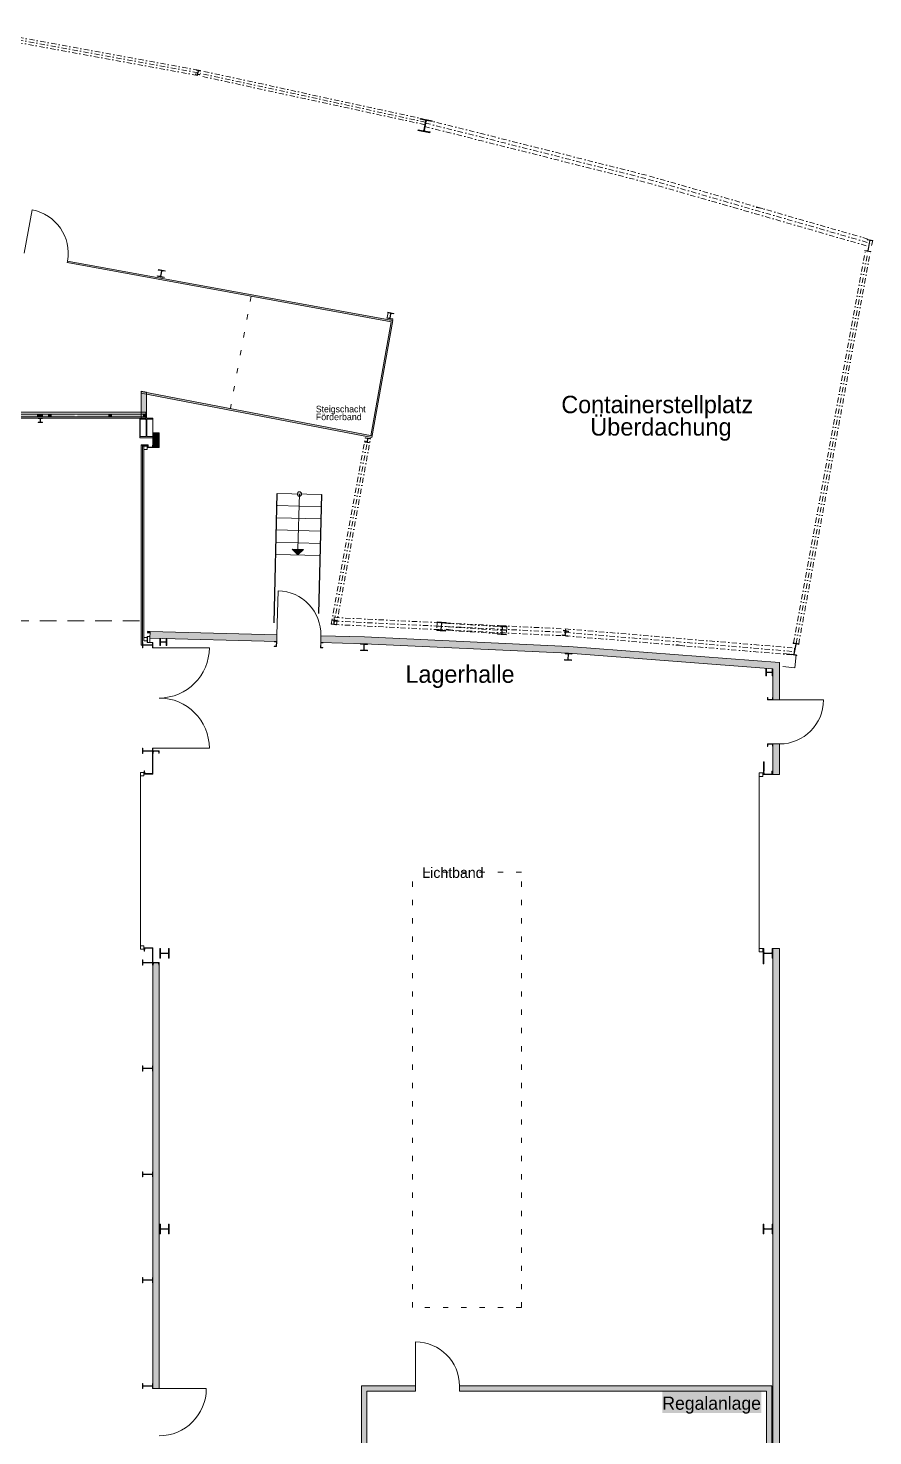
# Model space of a CAD drawing. Header units: inches. Extents: x 57357 to 155319, y 32663 to 109116.
# Drawn here: x 135232 to 154626, y 74693 to 107012 of the extents above; entities that cross this region are included whole.
import ezdxf

# ---------------------------------------------------------------- set-up
doc = ezdxf.new("R2010")
doc.units = ezdxf.units.IN
doc.header["$LTSCALE"] = 300
doc.header["$MEASUREMENT"] = 0
for name, pattern in [('Doppelstrichlinie', [2.18, 1.06, -0.42, 0.28, -0.42]), ('Punktlinie', [1.4, 0.4, -1]), ('Standardmuster', [0]), ('Strichlinie__lang', [2.12, 1.27, -0.85]), ('Strichpunktlinie', [0.85, 0.4, -0.24, 0.01, -0.2]), ('Wipeout_Contour', [1.01, 0.01, -1])]:
    doc.linetypes.add(name, pattern=pattern)
doc.layers.add('Grundebene', color=7, linetype='Continuous')
doc.styles.add('ARIAL', font='arial.ttf', dxfattribs={"height": 0.2})

# ---------------------------------------------------------------- blocks, each defined once
blk = doc.blocks.new('Color_Area-AC1')
at = {"layer": 'Grundebene', "true_color": 0xffffff, "transparency": 33554687}
blk.add_hatch(color=7, dxfattribs=at).paths.add_polyline_path([(135504, 98148), (135504, 98088), (135444, 98088), (135444, 98148)], flags=0)
at = {"layer": 'Grundebene', "color": 18, "linetype": 'Wipeout_Contour', "lineweight": 13, "true_color": 0x000000}
for p, q in [((135444, 98088), (135444, 98148)), ((135444, 98148), (135504, 98148)), ((135504, 98088), (135444, 98088)), ((135504, 98148), (135504, 98088))]:
    blk.add_line(p, q, dxfattribs=at)
blk = doc.blocks.new('Color_Area-AE5')
at = {"layer": 'Grundebene', "true_color": 0xffffff, "transparency": 33554687}
blk.add_hatch(color=7, dxfattribs=at).paths.add_polyline_path([(135444, 98088), (134710, 98088), (134710, 98148), (135444, 98148)], flags=0)
at = {"layer": 'Grundebene', "color": 18, "linetype": 'Wipeout_Contour', "lineweight": 13, "true_color": 0x000000}
for p, q in [((134710, 98088), (134710, 98148)), ((134710, 98148), (135444, 98148)), ((135444, 98088), (134710, 98088)), ((135444, 98148), (135444, 98088))]:
    blk.add_line(p, q, dxfattribs=at)
blk = doc.blocks.new('Color_Area-B11')
at = {"layer": 'Grundebene', "true_color": 0xffffff, "transparency": 33554687}
blk.add_hatch(color=7, dxfattribs=at).paths.add_polyline_path([(135504, 98088), (135504, 98148), (135564, 98148), (135564, 98088)], flags=0)
at = {"layer": 'Grundebene', "color": 18, "linetype": 'Wipeout_Contour', "lineweight": 13, "true_color": 0x000000}
for p, q in [((135504, 98088), (135504, 98148)), ((135504, 98148), (135564, 98148)), ((135564, 98088), (135504, 98088)), ((135564, 98148), (135564, 98088))]:
    blk.add_line(p, q, dxfattribs=at)
blk = doc.blocks.new('Color_Area-B17')
at = {"layer": 'Grundebene', "true_color": 0xffffff, "transparency": 33554687}
blk.add_hatch(color=7, dxfattribs=at).paths.add_polyline_path([(137937, 98148), (137937, 98088), (137877, 98088), (137877, 98148)], flags=0)
at = {"layer": 'Grundebene', "color": 18, "linetype": 'Wipeout_Contour', "lineweight": 13, "true_color": 0x000000}
for p, q in [((137877, 98088), (137877, 98148)), ((137877, 98148), (137937, 98148)), ((137937, 98088), (137877, 98088)), ((137937, 98148), (137937, 98088))]:
    blk.add_line(p, q, dxfattribs=at)
blk = doc.blocks.new('Color_Area-B1D')
at = {"layer": 'Grundebene', "true_color": 0xffffff, "transparency": 33554687}
blk.add_hatch(color=7, dxfattribs=at).paths.add_polyline_path([(136299, 98088), (135564, 98088), (135564, 98148), (136299, 98148)], flags=0)
at = {"layer": 'Grundebene', "color": 18, "linetype": 'Wipeout_Contour', "lineweight": 13, "true_color": 0x000000}
for p, q in [((135564, 98088), (135564, 98148)), ((135564, 98148), (136299, 98148)), ((136299, 98088), (135564, 98088)), ((136299, 98148), (136299, 98088))]:
    blk.add_line(p, q, dxfattribs=at)
blk = doc.blocks.new('Color_Area-B23')
at = {"layer": 'Grundebene', "true_color": 0xffffff, "transparency": 33554687}
blk.add_hatch(color=7, dxfattribs=at).paths.add_polyline_path([(135729, 98088), (135699, 98088), (135699, 98148), (135729, 98148)], flags=0)
at = {"layer": 'Grundebene', "color": 18, "linetype": 'Wipeout_Contour', "lineweight": 13, "true_color": 0x000000}
for p, q in [((135699, 98088), (135699, 98148)), ((135699, 98148), (135729, 98148)), ((135729, 98088), (135699, 98088)), ((135729, 98148), (135729, 98088))]:
    blk.add_line(p, q, dxfattribs=at)
blk = doc.blocks.new('Color_Area-B29')
at = {"layer": 'Grundebene', "true_color": 0xffffff, "transparency": 33554687}
blk.add_hatch(color=7, dxfattribs=at).paths.add_polyline_path([(137083, 98088), (136359, 98088), (136359, 98148), (137083, 98148)], flags=0)
at = {"layer": 'Grundebene', "color": 18, "linetype": 'Wipeout_Contour', "lineweight": 13, "true_color": 0x000000}
for p, q in [((136359, 98088), (136359, 98148)), ((136359, 98148), (137083, 98148)), ((137083, 98088), (136359, 98088)), ((137083, 98148), (137083, 98088))]:
    blk.add_line(p, q, dxfattribs=at)
blk = doc.blocks.new('Color_Area-B2F')
at = {"layer": 'Grundebene', "true_color": 0xffffff, "transparency": 33554687}
blk.add_hatch(color=7, dxfattribs=at).paths.add_polyline_path([(135759, 98088), (135729, 98088), (135729, 98148), (135759, 98148)], flags=0)
at = {"layer": 'Grundebene', "color": 18, "linetype": 'Wipeout_Contour', "lineweight": 13, "true_color": 0x000000}
for p, q in [((135729, 98088), (135729, 98148)), ((135729, 98148), (135759, 98148)), ((135759, 98088), (135729, 98088)), ((135759, 98148), (135759, 98088))]:
    blk.add_line(p, q, dxfattribs=at)
blk = doc.blocks.new('Color_Area-B35')
at = {"layer": 'Grundebene', "true_color": 0xffffff, "transparency": 33554687}
blk.add_hatch(color=7, dxfattribs=at).paths.add_polyline_path([(137113, 98088), (137083, 98088), (137083, 98148), (137113, 98148)], flags=0)
at = {"layer": 'Grundebene', "color": 18, "linetype": 'Wipeout_Contour', "lineweight": 13, "true_color": 0x000000}
for p, q in [((137083, 98088), (137083, 98148)), ((137083, 98148), (137113, 98148)), ((137113, 98088), (137083, 98088)), ((137113, 98148), (137113, 98088))]:
    blk.add_line(p, q, dxfattribs=at)
blk = doc.blocks.new('Color_Area-B3B')
at = {"layer": 'Grundebene', "true_color": 0xffffff, "transparency": 33554687}
blk.add_hatch(color=7, dxfattribs=at).paths.add_polyline_path([(137877, 98088), (137143, 98088), (137143, 98148), (137877, 98148)], flags=0)
at = {"layer": 'Grundebene', "color": 18, "linetype": 'Wipeout_Contour', "lineweight": 13, "true_color": 0x000000}
for p, q in [((137143, 98088), (137143, 98148)), ((137143, 98148), (137877, 98148)), ((137877, 98088), (137143, 98088)), ((137877, 98148), (137877, 98088))]:
    blk.add_line(p, q, dxfattribs=at)
blk = doc.blocks.new('Color_Area-B41')
at = {"layer": 'Grundebene', "true_color": 0xffffff, "transparency": 33554687}
blk.add_hatch(color=7, dxfattribs=at).paths.add_polyline_path([(137143, 98088), (137113, 98088), (137113, 98148), (137143, 98148)], flags=0)
at = {"layer": 'Grundebene', "color": 18, "linetype": 'Wipeout_Contour', "lineweight": 13, "true_color": 0x000000}
for p, q in [((137113, 98088), (137113, 98148)), ((137113, 98148), (137143, 98148)), ((137143, 98088), (137113, 98088)), ((137143, 98148), (137143, 98088))]:
    blk.add_line(p, q, dxfattribs=at)
blk = doc.blocks.new('Color_Area-242A')
at = {"layer": 'Grundebene', "true_color": 0x000000, "transparency": 33554687}
h = blk.add_hatch(color=18, dxfattribs=at)
h.paths.add_polyline_path([(142885, 73258), (143005, 73258), (143005, 75718), (144126, 75718), (144126, 75838), (142885, 75838)], flags=0)
h.paths.add_polyline_path([(145136, 75718), (152188, 75718), (152188, 73269), (152308, 73269), (152308, 75838), (145136, 75838)], flags=0)
at = {"layer": 'Grundebene', "color": 18, "linetype": 'Continuous', "lineweight": 13, "true_color": 0x000000}
for points in [[(142885, 73258), (143005, 73258), (143005, 75718), (144126, 75718), (144126, 75838), (142885, 75838), (142885, 73258)], [(145136, 75718), (152188, 75718), (152188, 73269), (152308, 73269), (152308, 75838), (145136, 75838), (145136, 75718)]]:
    blk.add_lwpolyline(points, dxfattribs=at)
blk = doc.blocks.new('door-242D')
at = {"layer": 'Grundebene', "color": 18, "linetype": 'Standardmuster', "lineweight": 13, "true_color": 0x000000}
blk.add_line((144126, 75838), (144126, 76848), dxfattribs=at)
blk.add_arc((144126, 75838), 1010, 0, 90, dxfattribs=at)
blk = doc.blocks.new('Color_Area-2461')
at = {"layer": 'Grundebene', "true_color": 0x000000, "transparency": 33554687}
blk.add_hatch(color=18, dxfattribs=at).paths.add_polyline_path([(137827, 98058), (137827, 98674), (137947, 98652), (137947, 98058)], flags=0)
at = {"layer": 'Grundebene', "color": 18, "linetype": 'Continuous', "lineweight": 13, "true_color": 0x000000}
blk.add_lwpolyline([(137827, 98058), (137827, 98674), (137947, 98652), (137947, 98058), (137827, 98058)], dxfattribs=at)
blk = doc.blocks.new('Color_Area-2463')
at = {"layer": 'Grundebene', "true_color": 0x000000, "transparency": 33554687}
h = blk.add_hatch(color=18, dxfattribs=at)
h.paths.add_polyline_path([(137828, 98633), (143124, 97611), (143131, 97650), (137836, 98672)], flags=0)
h.paths.add_polyline_path([(127519, 100623), (127526, 100662), (127297, 100706), (127297, 100666)], flags=0)
h.paths.add_polyline_path([(131876, 99782), (131883, 99821), (128518, 100471), (128510, 100431)], flags=0)
at = {"layer": 'Grundebene', "color": 18, "linetype": 'Continuous', "lineweight": 13, "true_color": 0x000000}
for points in [[(127519, 100623), (127526, 100662), (127297, 100706), (127297, 100666), (127519, 100623)], [(131876, 99782), (131883, 99821), (128518, 100471), (128510, 100431), (131876, 99782)], [(137828, 98633), (143124, 97611), (143131, 97650), (137836, 98672), (137828, 98633)]]:
    blk.add_lwpolyline(points, dxfattribs=at)

msp = doc.modelspace()

# ---------------------------------------------------------------- hatches: boundary and pattern name
at = {"layer": 'Grundebene', "true_color": 0x000000, "transparency": 33554687}
for points in [[(139173, 105948), (139171, 105939), (139073, 105957), (139075, 105966), (139117, 105959), (139120, 105960), (139122, 105962), (139135, 106032), (139134, 106035), (139131, 106037), (139089, 106045), (139091, 106055), (139190, 106037), (139188, 106027), (139146, 106035), (139143, 106034), (139141, 106031), (139128, 105961), (139129, 105958), (139131, 105956)], [(144461, 104629), (144457, 104611), (144182, 104662), (144185, 104680), (144305, 104658), (144313, 104660), (144318, 104667), (144358, 104885), (144355, 104892), (144349, 104898), (144229, 104920), (144233, 104937), (144508, 104887), (144505, 104869), (144385, 104891), (144378, 104888), (144373, 104882), (144332, 104664), (144335, 104656), (144341, 104651)], [(143607, 100297), (143566, 100269), (136128, 101630), (136134, 101664)], [(138353, 101298), (138351, 101286), (138193, 101315), (138195, 101327), (138264, 101315), (138269, 101316), (138271, 101319), (138293, 101440), (138292, 101444), (138289, 101446), (138220, 101459), (138222, 101472), (138379, 101443), (138377, 101430), (138308, 101443), (138304, 101441), (138301, 101438), (138279, 101318), (138281, 101314), (138284, 101311)], [(143096, 97652), (143566, 100269), (143607, 100297), (143124, 97611)], [(143604, 100336), (143602, 100325), (143464, 100350), (143466, 100362), (143527, 100351), (143530, 100352), (143533, 100355), (143552, 100459), (143551, 100462), (143548, 100465), (143487, 100476), (143490, 100488), (143627, 100462), (143625, 100451), (143565, 100462), (143561, 100460), (143559, 100457), (143540, 100354), (143541, 100350), (143544, 100348)], [(137937, 98058), (137947, 98058), (137947, 98198), (137937, 98198)], [(138097, 97388), (138097, 97718), (138237, 97718), (138237, 97388)], [(143065, 97502), (143063, 97492), (142965, 97510), (142967, 97520), (143009, 97512), (143012, 97513), (143014, 97516), (143027, 97586), (143026, 97589), (143023, 97591), (142981, 97599), (142983, 97609), (143081, 97591), (143080, 97581), (143038, 97588), (143035, 97587), (143033, 97585), (143020, 97515), (143021, 97512), (143023, 97510)], [(137857, 97413), (137857, 92848), (137827, 92848), (137827, 97443)], [(137827, 97443), (137977, 97443), (137977, 97413), (137857, 97413)], [(141296, 95051), (141422, 94918), (141555, 95044)], [(142300, 93321), (142298, 93312), (142200, 93330), (142202, 93339), (142244, 93332), (142247, 93333), (142249, 93335), (142262, 93405), (142261, 93408), (142258, 93411), (142216, 93418), (142218, 93428), (142316, 93410), (142315, 93400), (142273, 93408), (142270, 93407), (142268, 93404), (142255, 93334), (142256, 93331), (142258, 93329)], [(137968, 93164), (138032, 93162), (138031, 93127), (137968, 93129)], [(138032, 93162), (140943, 93087), (140942, 93037), (140939, 92932), (138028, 93007)], [(144813, 93182), (144812, 93167), (144613, 93181), (144614, 93196), (144702, 93190), (144707, 93192), (144709, 93196), (144720, 93352), (144718, 93357), (144714, 93359), (144625, 93365), (144626, 93380), (144826, 93367), (144825, 93352), (144736, 93358), (144732, 93356), (144729, 93352), (144718, 93195), (144720, 93191), (144724, 93188)], [(146211, 93096), (146209, 93081), (146010, 93095), (146011, 93110), (146100, 93104), (146104, 93106), (146107, 93110), (146118, 93266), (146115, 93271), (146111, 93274), (146023, 93280), (146024, 93295), (146223, 93281), (146222, 93266), (146134, 93272), (146129, 93270), (146127, 93266), (146116, 93110), (146118, 93105), (146122, 93102)], [(147620, 93060), (147618, 93049), (147500, 93070), (147502, 93081), (147553, 93072), (147556, 93073), (147559, 93076), (147575, 93163), (147573, 93166), (147571, 93168), (147520, 93178), (147522, 93188), (147640, 93167), (147638, 93156), (147587, 93165), (147583, 93164), (147581, 93161), (147565, 93075), (147566, 93071), (147569, 93069)], [(141953, 93061), (142954, 93035), (142948, 92880), (141949, 92906), (141951, 93011)], [(142954, 93035), (147648, 92814), (147638, 92659), (142948, 92880)], [(147648, 92814), (152483, 92449), (152328, 92305), (147638, 92659)], [(152328, 92305), (152483, 92449), (152483, 91588), (152328, 91588)], [(152328, 90578), (152328, 89879), (152483, 89879), (152483, 90578)], [(152484, 85882), (152484, 73098), (152329, 73098), (152329, 85882)], [(138097, 85558), (138237, 85558), (138237, 75778), (138097, 75778)]]:
    msp.add_hatch(color=18, dxfattribs=at).paths.add_polyline_path(points, flags=0)

# ---------------------------------------------------------------- linework, layer by layer
at = {"layer": 'Grundebene', "color": 18, "linetype": 'Strichpunktlinie', "lineweight": 13, "true_color": 0x000000}
for p, q in [((139140, 106046), (133859, 107012)), ((139119, 105928), (133838, 106894)), ((139119, 105928), (133838, 106894)), ((139129, 105987), (133849, 106953)), ((139091, 106055), (139189, 106037)), ((139142, 106046), (139117, 105928)), ((139140, 106046), (139119, 105928)), ((144370, 104911), (139142, 106046)), ((144345, 104794), (139117, 105928)), ((144345, 104794), (139117, 105928)), ((144357, 104853), (139129, 105987)), ((144370, 104911), (144331, 104756)), ((144331, 104756), (149452, 103464)), ((144331, 104756), (149452, 103464)), ((144370, 104911), (144345, 104794)), ((144351, 104834), (149472, 103542)), ((144370, 104911), (149491, 103619)), ((144261, 104647), (144379, 104626)), ((149455, 103464), (154582, 101985)), ((149455, 103464), (154582, 101985)), ((149477, 103541), (154604, 102062)), ((149499, 103617), (154626, 102139)), ((154626, 102139), (154582, 101985)), ((152805, 92897), (154452, 101896)), ((152865, 92886), (154511, 101885)), ((152924, 92875), (154570, 101874)), ((152924, 92875), (154570, 101874)), ((154452, 101896), (154570, 101874)), ((138223, 101309), (138321, 101291)), ((143499, 100486), (143474, 100348)), ((143499, 100486), (143617, 100464)), ((142190, 93331), (142973, 97610)), ((142973, 97610), (143091, 97589)), ((142249, 93321), (143032, 97600)), ((142308, 93310), (143091, 97589)), ((142308, 93310), (143091, 97589)), ((142259, 93480), (142251, 93321)), ((142259, 93480), (147567, 93219)), ((142190, 93331), (142308, 93310)), ((142251, 93321), (147559, 93060)), ((142251, 93321), (147559, 93060)), ((142255, 93400), (147563, 93140)), ((144812, 93166), (144613, 93180)), ((144625, 93364), (144614, 93204)), ((144614, 93204), (146210, 93099)), ((144614, 93204), (146210, 93099)), ((144620, 93284), (146216, 93179)), ((144625, 93364), (146221, 93259)), ((146209, 93081), (146010, 93095)), ((146221, 93259), (146210, 93099)), ((147567, 93219), (147559, 93060)), ((147573, 93219), (147560, 93060)), ((147567, 93139), (152822, 92700)), ((147573, 93219), (152829, 92780)), ((147560, 93060), (152816, 92621)), ((147560, 93060), (152816, 92621)), ((152805, 92897), (152924, 92875)), ((152829, 92780), (152816, 92621))]:
    msp.add_line(p, q, dxfattribs=at)
at = {"layer": 'Grundebene', "color": 18, "linetype": 'Continuous', "lineweight": 13, "true_color": 0x000000}
for p, q in [((139091, 106055), (139089, 106045)), ((139089, 106045), (139130, 106038)), ((139190, 106037), (139091, 106055)), ((139135, 106031), (139122, 105964)), ((139128, 105963), (139140, 106030)), ((139147, 106034), (139188, 106027)), ((139188, 106027), (139190, 106037)), ((139075, 105966), (139073, 105957)), ((139073, 105957), (139171, 105939)), ((139115, 105959), (139075, 105966)), ((139173, 105948), (139133, 105956)), ((139171, 105939), (139173, 105948)), ((144233, 104937), (144229, 104920)), ((144229, 104920), (144345, 104898)), ((144508, 104887), (144233, 104937)), ((144357, 104881), (144318, 104670)), ((144333, 104668), (144372, 104878)), ((144389, 104890), (144505, 104869)), ((144505, 104869), (144508, 104887)), ((144185, 104680), (144182, 104662)), ((144182, 104662), (144457, 104611)), ((144301, 104658), (144185, 104680)), ((144461, 104629), (144345, 104650)), ((144457, 104611), (144461, 104629)), ((135141, 101846), (135323, 102840)), ((154493, 102163), (154492, 102153)), ((154492, 102153), (154548, 102143)), ((154626, 102139), (154493, 102163)), ((154554, 102135), (154511, 101902)), ((154517, 101901), (154560, 102134)), ((154568, 102139), (154624, 102129)), ((154624, 102129), (154626, 102139)), ((154446, 101907), (154445, 101897)), ((154445, 101897), (154577, 101873)), ((154503, 101897), (154446, 101907)), ((154579, 101883), (154523, 101894)), ((154577, 101873), (154579, 101883)), ((136134, 101664), (136128, 101630)), ((136128, 101630), (143566, 100269)), ((143607, 100297), (136134, 101664)), ((138195, 101327), (138193, 101315)), ((138193, 101315), (138351, 101286)), ((138262, 101315), (138195, 101327)), ((138222, 101472), (138220, 101459)), ((138220, 101459), (138287, 101447)), ((138379, 101443), (138222, 101472)), ((138293, 101437), (138272, 101321)), ((138280, 101320), (138301, 101436)), ((138353, 101298), (138286, 101311)), ((138310, 101442), (138377, 101430)), ((138351, 101286), (138353, 101298)), ((138377, 101430), (138379, 101443)), ((143566, 100269), (143096, 97652)), ((143124, 97611), (143607, 100297)), ((143466, 100362), (143464, 100350)), ((143464, 100350), (143602, 100325)), ((143525, 100351), (143466, 100362)), ((143490, 100488), (143487, 100476)), ((143487, 100476), (143546, 100465)), ((143627, 100462), (143490, 100488)), ((143552, 100457), (143533, 100357)), ((143540, 100355), (143558, 100456)), ((143604, 100336), (143546, 100347)), ((143567, 100461), (143625, 100451)), ((143602, 100325), (143604, 100336)), ((143625, 100451), (143627, 100462)), ((133071, 98198), (135504, 98198)), ((133071, 98058), (135504, 98058)), ((134710, 98148), (135444, 98148)), ((135444, 98088), (134710, 98088)), ((135444, 98088), (135444, 98148)), ((135444, 98148), (135504, 98148)), ((135504, 98088), (135444, 98088)), ((135564, 98058), (135464, 98058)), ((135464, 98058), (135464, 98048)), ((135464, 98048), (135505, 98048)), ((135505, 97968), (135464, 97968)), ((135464, 97968), (135464, 97958)), ((135464, 97958), (135564, 97958)), ((135504, 98198), (137937, 98198)), ((135504, 98088), (135504, 98148)), ((135504, 98148), (135564, 98148)), ((135504, 98088), (135504, 98148)), ((135564, 98088), (135504, 98088)), ((135504, 98058), (137937, 98058)), ((135511, 98042), (135511, 97974)), ((135517, 97974), (135517, 98042)), ((135523, 98048), (135564, 98048)), ((135564, 97968), (135523, 97968)), ((135564, 98148), (135564, 98088)), ((135564, 98148), (135699, 98148)), ((135699, 98088), (135564, 98088)), ((135564, 98048), (135564, 98058)), ((135564, 97958), (135564, 97968)), ((135699, 98088), (135699, 98148)), ((135699, 98148), (135729, 98148)), ((135729, 98088), (135699, 98088)), ((135729, 98148), (135729, 98088)), ((135729, 98088), (135729, 98148)), ((135729, 98148), (135759, 98148)), ((135759, 98088), (135729, 98088)), ((135759, 98148), (137083, 98148)), ((135759, 98148), (135759, 98088)), ((137083, 98088), (135759, 98088)), ((137083, 98088), (137083, 98148)), ((137083, 98148), (137113, 98148)), ((137113, 98088), (137083, 98088)), ((137113, 98148), (137113, 98088)), ((137113, 98088), (137113, 98148)), ((137113, 98148), (137143, 98148)), ((137143, 98088), (137113, 98088)), ((137143, 98148), (137877, 98148)), ((137143, 98148), (137143, 98088)), ((137877, 98088), (137143, 98088)), ((138097, 98058), (137797, 98058)), ((137797, 98058), (137797, 98032)), ((137797, 98032), (137926, 98032)), ((137797, 98032), (137797, 97634)), ((137802, 98032), (137802, 97634)), ((137877, 98088), (137877, 98148)), ((137877, 98148), (137937, 98148)), ((137937, 98088), (137877, 98088)), ((137937, 98148), (137937, 98198)), ((137947, 98198), (137937, 98198)), ((137937, 98088), (137937, 98148)), ((137937, 98088), (137937, 98148)), ((137937, 98058), (137937, 98088)), ((137937, 98058), (137947, 98058)), ((137940, 98018), (137940, 97648)), ((137947, 98058), (137947, 98198)), ((137954, 97648), (137954, 98018)), ((137968, 98032), (138097, 98032)), ((138092, 98032), (138092, 97634)), ((138097, 98032), (138097, 98058)), ((138097, 98032), (138097, 97634)), ((137926, 97634), (137797, 97634)), ((137797, 97634), (137797, 97608)), ((137797, 97608), (138097, 97608)), ((138097, 97634), (137968, 97634)), ((138097, 97718), (138097, 97388)), ((138237, 97718), (138097, 97718)), ((138097, 97608), (138097, 97634)), ((138237, 97388), (138237, 97718)), ((142983, 97609), (142981, 97599)), ((143081, 97591), (142983, 97609)), ((137827, 97443), (137827, 92848)), ((137977, 97443), (137827, 97443)), ((137857, 92848), (137857, 97413)), ((137857, 97413), (137977, 97413)), ((137888, 97415), (137968, 97415)), ((137888, 97415), (137888, 97335)), ((137968, 97415), (137888, 97415)), ((137888, 97415), (137968, 97415)), ((137888, 97335), (137968, 97335)), ((137888, 97335), (137888, 93025)), ((137968, 97335), (137968, 97415)), ((137977, 97413), (137977, 97443)), ((137977, 97388), (137977, 97443)), ((137977, 97443), (137981, 97443)), ((138097, 97388), (137977, 97388)), ((137984, 97440), (137987, 97402)), ((137994, 97395), (138081, 97395)), ((138088, 97402), (138090, 97440)), ((138094, 97443), (138097, 97443)), ((138097, 97388), (138097, 97448)), ((138097, 97448), (138101, 97448)), ((138097, 97443), (138097, 97388)), ((138097, 97388), (138237, 97388)), ((138237, 97388), (138097, 97388)), ((138105, 97445), (138108, 97402)), ((138115, 97395), (138219, 97395)), ((138226, 97402), (138229, 97445)), ((138233, 97448), (138237, 97448)), ((138237, 97448), (138237, 97388)), ((142967, 97520), (142965, 97510)), ((142965, 97510), (143063, 97492)), ((143007, 97513), (142967, 97520)), ((142981, 97599), (143022, 97591)), ((143026, 97584), (143014, 97518)), ((143020, 97516), (143032, 97583)), ((143065, 97502), (143025, 97509)), ((143039, 97588), (143080, 97581)), ((143063, 97492), (143065, 97502)), ((143080, 97581), (143081, 97591)), ((140870, 93362), (140944, 96332)), ((140880, 93362), (140950, 96331)), ((141970, 96303), (140950, 96331)), ((141460, 96317), (141425, 95048)), ((141952, 96024), (140953, 96051)), ((141895, 93572), (141970, 96303)), ((141905, 93572), (141976, 96302)), ((141945, 95744), (140945, 95771)), ((141937, 95464), (140937, 95491)), ((141929, 95184), (140930, 95211)), ((141422, 94918), (141296, 95051)), ((141296, 95051), (141555, 95044)), ((141422, 94918), (141555, 95044)), ((141922, 94904), (140922, 94931)), ((140943, 93087), (140969, 94096)), ((142218, 93428), (142216, 93418)), ((142216, 93418), (142257, 93411)), ((142316, 93410), (142218, 93428)), ((142274, 93408), (142315, 93400)), ((142315, 93400), (142316, 93410)), ((138032, 93162), (137968, 93164)), ((137968, 93129), (138031, 93127)), ((138032, 93162), (138028, 93007)), ((138031, 93127), (138032, 93162)), ((140943, 93087), (138032, 93162)), ((140943, 93087), (140942, 93037)), ((140943, 93087), (140942, 93037)), ((142202, 93339), (142200, 93330)), ((142200, 93330), (142298, 93312)), ((142242, 93332), (142202, 93339)), ((142261, 93404), (142249, 93337)), ((142255, 93336), (142267, 93403)), ((142300, 93321), (142260, 93329)), ((142298, 93312), (142300, 93321)), ((144614, 93196), (144613, 93181)), ((144613, 93181), (144812, 93167)), ((144700, 93190), (144614, 93196)), ((144626, 93380), (144625, 93365)), ((144625, 93365), (144712, 93359)), ((144826, 93367), (144626, 93380)), ((144720, 93350), (144709, 93198)), ((144718, 93198), (144729, 93349)), ((144813, 93182), (144727, 93188)), ((144739, 93358), (144825, 93352)), ((144812, 93167), (144813, 93182)), ((144825, 93352), (144826, 93367)), ((146011, 93110), (146010, 93095)), ((146010, 93095), (146209, 93081)), ((146097, 93104), (146011, 93110)), ((146024, 93295), (146023, 93280)), ((146023, 93280), (146109, 93274)), ((146223, 93281), (146024, 93295)), ((146117, 93264), (146107, 93113)), ((146116, 93112), (146126, 93264)), ((146211, 93096), (146124, 93102)), ((146136, 93272), (146222, 93266)), ((146209, 93081), (146211, 93096)), ((146222, 93266), (146223, 93281)), ((147502, 93081), (147500, 93070)), ((147551, 93072), (147502, 93081)), ((147522, 93188), (147520, 93178)), ((147520, 93178), (147569, 93169)), ((147640, 93167), (147522, 93188)), ((147574, 93161), (147559, 93077)), ((147565, 93076), (147581, 93160)), ((147588, 93165), (147638, 93156)), ((147638, 93156), (147640, 93167)), ((137827, 92848), (137857, 92848)), ((137867, 92908), (137857, 92908)), ((137857, 92908), (137857, 92788)), ((137857, 92788), (137867, 92788)), ((137867, 92857), (137867, 92908)), ((137867, 92788), (137867, 92838)), ((138081, 92851), (137873, 92851)), ((137873, 92845), (138081, 92845)), ((137888, 92945), (137888, 93025)), ((137888, 93025), (137968, 93025)), ((137888, 92945), (137968, 92945)), ((137968, 92945), (137888, 92945)), ((137888, 92945), (137968, 92945)), ((138028, 93045), (137968, 93045)), ((137968, 93045), (137968, 92905)), ((137968, 93025), (137968, 92945)), ((137968, 92905), (138028, 92905)), ((137971, 93042), (137971, 92908)), ((138025, 93042), (137971, 93042)), ((137971, 92908), (138025, 92908)), ((138025, 92908), (138025, 93042)), ((138028, 92905), (138028, 93045)), ((138028, 93007), (140939, 92932)), ((138087, 92908), (138028, 92908)), ((138087, 92905), (138028, 92905)), ((138097, 92908), (138087, 92908)), ((138087, 92908), (138087, 92857)), ((138087, 92838), (138087, 92788)), ((138087, 92788), (138097, 92788)), ((138097, 92788), (138097, 92908)), ((138187, 92788), (138097, 92788)), ((138237, 92788), (138187, 92788)), ((138237, 92788), (138187, 92788)), ((138237, 92788), (139392, 92788)), ((138267, 93000), (138254, 93000)), ((138254, 93000), (138254, 92840)), ((138254, 92840), (138267, 92840)), ((138267, 92932), (138267, 93000)), ((138267, 92840), (138267, 92908)), ((138393, 92924), (138275, 92924)), ((138275, 92916), (138393, 92916)), ((138414, 93000), (138401, 93000)), ((138401, 93000), (138401, 92932)), ((138401, 92908), (138401, 92840)), ((138401, 92840), (138414, 92840)), ((138414, 92840), (138414, 93000)), ((140881, 92817), (140881, 92813)), ((140881, 92813), (140936, 92812)), ((140939, 92932), (140884, 92933)), ((140884, 92933), (140884, 92930)), ((140923, 92822), (140884, 92820)), ((140887, 92926), (140925, 92922)), ((140931, 92915), (140929, 92829)), ((140936, 92812), (140939, 92932)), ((140942, 93037), (140939, 92932)), ((141945, 92786), (141949, 92906)), ((142000, 92784), (141945, 92786)), ((141951, 93011), (141949, 92906)), ((141949, 92906), (142948, 92880)), ((141949, 92906), (142004, 92904)), ((141953, 93061), (141951, 93011)), ((141953, 93061), (141951, 93011)), ((142954, 93035), (141953, 93061)), ((141955, 92889), (141953, 92802)), ((141959, 92795), (141997, 92791)), ((142000, 92897), (141962, 92896)), ((142000, 92788), (142000, 92784)), ((142004, 92904), (142003, 92901)), ((142865, 92882), (142865, 92869)), ((143025, 92876), (142865, 92882)), ((142865, 92869), (142933, 92866)), ((142941, 92858), (142936, 92740)), ((142944, 92740), (142949, 92858)), ((142948, 92880), (147638, 92659)), ((147648, 92814), (142954, 93035)), ((142957, 92865), (143025, 92863)), ((143025, 92863), (143025, 92876)), ((147500, 93070), (147618, 93049)), ((147620, 93060), (147571, 93069)), ((147618, 93049), (147620, 93060)), ((152483, 92449), (147648, 92814)), ((152798, 92898), (152796, 92888)), ((152796, 92888), (152853, 92878)), ((152931, 92874), (152798, 92898)), ((152858, 92870), (152815, 92637)), ((152822, 92636), (152865, 92869)), ((152872, 92874), (152929, 92864)), ((152929, 92864), (152931, 92874)), ((142928, 92732), (142860, 92735)), ((142860, 92735), (142860, 92722)), ((142860, 92722), (143020, 92716)), ((143020, 92729), (142952, 92732)), ((143020, 92716), (143020, 92729)), ((147550, 92516), (147549, 92503)), ((147549, 92503), (147709, 92494)), ((147617, 92512), (147550, 92516)), ((147558, 92663), (147558, 92650)), ((147718, 92653), (147558, 92663)), ((147558, 92650), (147626, 92646)), ((147633, 92637), (147626, 92520)), ((147634, 92519), (147641, 92637)), ((147638, 92659), (152328, 92305)), ((147709, 92507), (147641, 92511)), ((147649, 92644), (147717, 92640)), ((147709, 92494), (147709, 92507)), ((147717, 92640), (147718, 92653)), ((152483, 91588), (152483, 92449)), ((152751, 92642), (152749, 92632)), ((152749, 92632), (152882, 92608)), ((152808, 92632), (152751, 92642)), ((152884, 92618), (152827, 92629)), ((152867, 92622), (152834, 92324)), ((152882, 92608), (152884, 92618)), ((152181, 92301), (152168, 92301)), ((152168, 92301), (152168, 92141)), ((152168, 92141), (152181, 92141)), ((152181, 92233), (152181, 92301)), ((152181, 92141), (152181, 92209)), ((152307, 92225), (152189, 92225)), ((152189, 92217), (152307, 92217)), ((152328, 92301), (152315, 92301)), ((152315, 92301), (152315, 92233)), ((152315, 92209), (152315, 92141)), ((152315, 92141), (152328, 92141)), ((152328, 92305), (152328, 91588)), ((152328, 92141), (152328, 92301)), ((152212, 91643), (152208, 91643)), ((152208, 91643), (152208, 91588)), ((152208, 91588), (152328, 91588)), ((152218, 91602), (152215, 91640)), ((152312, 91595), (152225, 91595)), ((152321, 91640), (152319, 91602)), ((152328, 91643), (152325, 91643)), ((152328, 91588), (152328, 91643)), ((152433, 91588), (152328, 91588)), ((152483, 91588), (152433, 91588)), ((152483, 91588), (152433, 91588)), ((152483, 91588), (153493, 91588)), ((152208, 90578), (152208, 90523)), ((152328, 90578), (152208, 90578)), ((152208, 90523), (152212, 90523)), ((152215, 90527), (152218, 90565)), ((152225, 90571), (152312, 90571)), ((152319, 90565), (152321, 90527)), ((152325, 90523), (152328, 90523)), ((152433, 90578), (152328, 90578)), ((152328, 90578), (152328, 89879)), ((152328, 90523), (152328, 90578)), ((152483, 90578), (152433, 90578)), ((152483, 90578), (152433, 90578)), ((152483, 89879), (152483, 90578)), ((137867, 90478), (137857, 90478)), ((137857, 90478), (137857, 90358)), ((137857, 90358), (137867, 90358)), ((137867, 90427), (137867, 90478)), ((137867, 90358), (137867, 90408)), ((138081, 90421), (137873, 90421)), ((137873, 90415), (138081, 90415)), ((138097, 90478), (138087, 90478)), ((138087, 90478), (138087, 90427)), ((138087, 90408), (138087, 90358)), ((138087, 90358), (138097, 90358)), ((138087, 90358), (138087, 89957)), ((138187, 90478), (138097, 90478)), ((138097, 90358), (138097, 90478)), ((138097, 90423), (138097, 90363)), ((138237, 90423), (138097, 90423)), ((138097, 90363), (138101, 90363)), ((138097, 89963), (138097, 90358)), ((138105, 90366), (138108, 90409)), ((138115, 90416), (138219, 90416)), ((138237, 90478), (138187, 90478)), ((138237, 90478), (138187, 90478)), ((138226, 90409), (138229, 90366)), ((138233, 90363), (138237, 90363)), ((138237, 90478), (139392, 90478)), ((138237, 90363), (138237, 90423)), ((137808, 89925), (137888, 89925)), ((137808, 89925), (137808, 89845)), ((137888, 89925), (137808, 89925)), ((137808, 89925), (137888, 89925)), ((137888, 89845), (137888, 89925)), ((137897, 89888), (137897, 89963)), ((137897, 89963), (137902, 89963)), ((138097, 89888), (137897, 89888)), ((137906, 89959), (137910, 89904)), ((137918, 89896), (138076, 89896)), ((138085, 89904), (138088, 89959)), ((138093, 89963), (138097, 89963)), ((138097, 89963), (138097, 89888)), ((152018, 89913), (152098, 89913)), ((152018, 89913), (152018, 89833)), ((152098, 89913), (152018, 89913)), ((152018, 89913), (152098, 89913)), ((152098, 89833), (152098, 89913)), ((152118, 89954), (152118, 90164)), ((152118, 90164), (152129, 90164)), ((152123, 89954), (152118, 89954)), ((152118, 89954), (152118, 89879)), ((152118, 89954), (152129, 89954)), ((152118, 89879), (152318, 89879)), ((152131, 89895), (152127, 89950)), ((152129, 90164), (152129, 89954)), ((152297, 89887), (152139, 89887)), ((152310, 89950), (152306, 89895)), ((152318, 89954), (152314, 89954)), ((152318, 89879), (152318, 89954)), ((152318, 89954), (152328, 89954)), ((152318, 89879), (152328, 89879)), ((152328, 89879), (152483, 89879)), ((137808, 89845), (137888, 89845)), ((137808, 89845), (137808, 85945)), ((152018, 89833), (152098, 89833)), ((152018, 89833), (152018, 85883)), ((137808, 85865), (137808, 85945)), ((137808, 85945), (137888, 85945)), ((137808, 85865), (137888, 85865)), ((137888, 85865), (137808, 85865)), ((137808, 85865), (137888, 85865)), ((137888, 85945), (137888, 85865)), ((137897, 85898), (137897, 85823)), ((138097, 85898), (137897, 85898)), ((137897, 85823), (137902, 85823)), ((137906, 85827), (137910, 85881)), ((137918, 85889), (138076, 85889)), ((138085, 85881), (138088, 85827)), ((138087, 85618), (138087, 85827)), ((138093, 85823), (138097, 85823)), ((138097, 85823), (138097, 85898)), ((138097, 85823), (138097, 85618)), ((138269, 85882), (138253, 85882)), ((138253, 85882), (138253, 85662)), ((138253, 85662), (138269, 85662)), ((138269, 85787), (138269, 85882)), ((138269, 85662), (138269, 85758)), ((138448, 85777), (138279, 85777)), ((138279, 85768), (138448, 85768)), ((138473, 85882), (138457, 85882)), ((138457, 85882), (138457, 85787)), ((138457, 85758), (138457, 85662)), ((138457, 85662), (138473, 85662)), ((138473, 85662), (138473, 85882)), ((152018, 85803), (152018, 85883)), ((152018, 85883), (152098, 85883)), ((152018, 85803), (152098, 85803)), ((152098, 85803), (152018, 85803)), ((152018, 85803), (152098, 85803)), ((152098, 85883), (152098, 85803)), ((152124, 85882), (152108, 85882)), ((152108, 85882), (152108, 85662)), ((152108, 85662), (152124, 85662)), ((152108, 85662), (152108, 85529)), ((152124, 85787), (152124, 85882)), ((152124, 85662), (152124, 85758)), ((152124, 85662), (152124, 85529)), ((152303, 85777), (152134, 85777)), ((152134, 85768), (152303, 85768)), ((152328, 85882), (152312, 85882)), ((152312, 85882), (152312, 85787)), ((152312, 85758), (152312, 85662)), ((152312, 85662), (152328, 85662)), ((152328, 85662), (152328, 85882)), ((152484, 85882), (152329, 85882)), ((152329, 85882), (152329, 73098)), ((152484, 73098), (152484, 85882)), ((137867, 85618), (137857, 85618)), ((137857, 85618), (137857, 85498)), ((137857, 85498), (137867, 85498)), ((137867, 85567), (137867, 85618)), ((137867, 85498), (137867, 85548)), ((138081, 85561), (137873, 85561)), ((137873, 85555), (138081, 85555)), ((138097, 85618), (138087, 85618)), ((138087, 85618), (138087, 85567)), ((138087, 85548), (138087, 85498)), ((138087, 85498), (138097, 85498)), ((138097, 85498), (138097, 85618)), ((138097, 85558), (138097, 75778)), ((138237, 85558), (138097, 85558)), ((138097, 85558), (138097, 85498)), ((138237, 85558), (138097, 85558)), ((138097, 85498), (138101, 85498)), ((138105, 85501), (138108, 85544)), ((138115, 85551), (138219, 85551)), ((138226, 85544), (138229, 85501)), ((138233, 85498), (138237, 85498)), ((138237, 75778), (138237, 85558)), ((138237, 85498), (138237, 85558)), ((152108, 85529), (152124, 85529)), ((137867, 83188), (137857, 83188)), ((137857, 83188), (137857, 83068)), ((137857, 83068), (137867, 83068)), ((137867, 83137), (137867, 83188)), ((137867, 83068), (137867, 83118)), ((138081, 83131), (137873, 83131)), ((137873, 83125), (138081, 83125)), ((138097, 83188), (138087, 83188)), ((138087, 83188), (138087, 83137)), ((138087, 83118), (138087, 83068)), ((138087, 83068), (138097, 83068)), ((138097, 83068), (138097, 83188)), ((137867, 80758), (137857, 80758)), ((137857, 80758), (137857, 80638)), ((137857, 80638), (137867, 80638)), ((137867, 80707), (137867, 80758)), ((137867, 80638), (137867, 80688)), ((138081, 80701), (137873, 80701)), ((137873, 80695), (138081, 80695)), ((138097, 80758), (138087, 80758)), ((138087, 80758), (138087, 80707)), ((138087, 80688), (138087, 80638)), ((138087, 80638), (138097, 80638)), ((138097, 80638), (138097, 80758)), ((138269, 79552), (138253, 79552)), ((138253, 79552), (138253, 79332)), ((138269, 79457), (138269, 79552)), ((138473, 79552), (138457, 79552)), ((138457, 79552), (138457, 79457)), ((138473, 79332), (138473, 79552)), ((152124, 79552), (152108, 79552)), ((152108, 79552), (152108, 79332)), ((152124, 79457), (152124, 79552)), ((152328, 79552), (152312, 79552)), ((152312, 79552), (152312, 79457)), ((152328, 79332), (152328, 79552)), ((138253, 79332), (138269, 79332)), ((138269, 79332), (138269, 79428)), ((138448, 79447), (138279, 79447)), ((138279, 79438), (138448, 79438)), ((138457, 79428), (138457, 79332)), ((138457, 79332), (138473, 79332)), ((152108, 79332), (152124, 79332)), ((152124, 79332), (152124, 79428)), ((152303, 79447), (152134, 79447)), ((152134, 79438), (152303, 79438)), ((152312, 79428), (152312, 79332)), ((152312, 79332), (152328, 79332)), ((137867, 78328), (137857, 78328)), ((137857, 78328), (137857, 78208)), ((137867, 78277), (137867, 78328)), ((137867, 78208), (137867, 78258)), ((138081, 78271), (137873, 78271)), ((137873, 78265), (138081, 78265)), ((138097, 78328), (138087, 78328)), ((138087, 78328), (138087, 78277)), ((138087, 78258), (138087, 78208)), ((138097, 78208), (138097, 78328)), ((137857, 78208), (137867, 78208)), ((138087, 78208), (138097, 78208)), ((137867, 75898), (137857, 75898)), ((137857, 75898), (137857, 75778)), ((137857, 75778), (137867, 75778)), ((137867, 75847), (137867, 75898)), ((137867, 75778), (137867, 75828)), ((138081, 75841), (137873, 75841)), ((137873, 75835), (138081, 75835)), ((138097, 75898), (138087, 75898)), ((138087, 75898), (138087, 75847)), ((138087, 75828), (138087, 75778)), ((138087, 75778), (138097, 75778)), ((138097, 75778), (138097, 75898)), ((138187, 75778), (138097, 75778)), ((138237, 75778), (138187, 75778)), ((138237, 75778), (138187, 75778)), ((138237, 75778), (139322, 75778))]:
    msp.add_line(p, q, dxfattribs=at)
at = {"layer": 'Grundebene', "color": 18, "linetype": 'Doppelstrichlinie', "lineweight": 13, "true_color": 0x000000}
for p, q in [((151951, 102897), (152099, 102870)), ((144832, 93215), (144980, 93188)), ((147485, 93073), (147633, 93046)), ((150115, 92858), (150262, 92831))]:
    msp.add_line(p, q, dxfattribs=at)
at = {"layer": 'Grundebene', "color": 18, "linetype": 'Punktlinie', "lineweight": 13, "true_color": 0x000000}
for p, q in [((140349, 100858), (139877, 98278)), ((146557, 87638), (144057, 87638)), ((144057, 77638), (144057, 87638)), ((146557, 77638), (146557, 87638)), ((146557, 77638), (144057, 77638))]:
    msp.add_line(p, q, dxfattribs=at)
at = {"layer": 'Grundebene', "color": 18, "linetype": 'Strichlinie__lang', "lineweight": 13, "true_color": 0x000000}
msp.add_line((137789, 93405), (64864, 93405), dxfattribs=at)
at = {"layer": 'Grundebene', "color": 18, "linetype": 'Wipeout_Contour', "lineweight": 13, "true_color": 0x000000}
for points in [[(134710, 98088), (134710, 98148), (135444, 98148), (135444, 98088), (134710, 98088)], [(135504, 98088), (135444, 98088), (135444, 98148), (135504, 98148), (135504, 98088)], [(135504, 98148), (135564, 98148), (135564, 98088), (135504, 98088), (135504, 98148)], [(135564, 98088), (135564, 98148), (136299, 98148), (136299, 98088), (135564, 98088)], [(135699, 98088), (135699, 98148), (135729, 98148), (135729, 98088), (135699, 98088)], [(135729, 98088), (135729, 98148), (135759, 98148), (135759, 98088), (135729, 98088)], [(136359, 98088), (136359, 98148), (137083, 98148), (137083, 98088), (136359, 98088)], [(137083, 98088), (137083, 98148), (137113, 98148), (137113, 98088), (137083, 98088)], [(137113, 98088), (137113, 98148), (137143, 98148), (137143, 98088), (137113, 98088)], [(137143, 98088), (137143, 98148), (137877, 98148), (137877, 98088), (137143, 98088)], [(137937, 98088), (137877, 98088), (137877, 98148), (137937, 98148), (137937, 98088)]]:
    msp.add_lwpolyline(points, dxfattribs=at)
at = {"layer": 'Grundebene', "color": 18, "linetype": 'Continuous', "lineweight": 13, "true_color": 0x000000}
msp.add_circle((141460, 96317), 50.9, dxfattribs=at)
for centre, radius, start, end in [((139129, 106032), 6, 349.584, 79.584), ((139146, 106029), 6, 79.584, 169.584), ((139116, 105965), 6, 259.584, 349.584), ((139134, 105962), 6, 169.584, 259.584), ((144342, 104884), 15, 349.584, 79.584), ((144387, 104875), 15, 79.584, 169.584), ((144304, 104673), 15, 259.584, 349.584), ((144348, 104665), 15, 169.584, 259.584), ((135141, 101846), 1010, 349.6304, 79.6304), ((154547, 102136), 6.6, 349.584, 79.584), ((154567, 102132), 6.6, 79.584, 169.584), ((154504, 101904), 6.6, 259.584, 349.584), ((154524, 101900), 6.6, 169.584, 259.584), ((138264, 101323), 8, 259.584, 349.584), ((138287, 101319), 8, 169.584, 259.584), ((138285, 101439), 8, 349.584, 79.584), ((138309, 101435), 8, 79.584, 169.584), ((143526, 100358), 7, 259.584, 349.584), ((143547, 100354), 7, 169.584, 259.584), ((143545, 100458), 7, 349.584, 79.584), ((143565, 100454), 7, 79.584, 169.584), ((135505, 98042), 6, 360, 90), ((135505, 97974), 6, 270, 360), ((135523, 98042), 6, 90, 180), ((135523, 97974), 6, 180, 270), ((137926, 98018), 14, 0, 90), ((137968, 98018), 14, 90, 180), ((137926, 97648), 14, 270, 360), ((137968, 97648), 14, 180, 270), ((137981, 97440), 3.4, 4, 90), ((137994, 97402), 7, 184, 270), ((138081, 97402), 7, 270, 356), ((138094, 97440), 3.4, 90, 176), ((138101, 97444), 3.8, 4, 90), ((138115, 97402), 7, 184, 270), ((138219, 97402), 7, 270, 356), ((138233, 97444), 3.8, 90, 176), ((143008, 97519), 6, 259.584, 349.584), ((143026, 97515), 6, 169.584, 259.584), ((143021, 97585), 6, 349.584, 79.584), ((143038, 97582), 6, 79.584, 169.584), ((140943, 93087), 1010, 358.5124, 88.5124), ((142256, 93405), 6, 349.6306, 79.6306), ((142273, 93402), 6, 79.6306, 169.6306), ((142243, 93338), 6, 259.6306, 349.6306), ((142261, 93335), 6, 169.6306, 259.6306), ((144700, 93199), 9, 266.0509, 356.0509), ((144711, 93351), 9, 356.0509, 86.0509), ((144727, 93197), 9, 176.0509, 266.0509), ((144738, 93349), 9, 86.0509, 176.0509), ((146098, 93113), 9, 266.0509, 356.0509), ((146108, 93265), 9, 356.0509, 86.0509), ((146125, 93111), 9, 176.0509, 266.0509), ((146135, 93263), 9, 86.0509, 176.0509), ((147568, 93162), 6.5, 349.584, 79.584), ((147587, 93159), 6.5, 79.584, 169.584), ((137873, 92857), 6.2, 180, 270), ((137873, 92838), 6.2, 90, 180), ((138081, 92857), 6.2, 270, 360), ((138081, 92838), 6.2, 0, 90), ((138237, 92788), 1155, 270, 360), ((138275, 92932), 8, 180, 270), ((138275, 92908), 8, 90, 180), ((138393, 92932), 8, 270, 360), ((138393, 92908), 8, 0, 90), ((140884, 92817), 3.4, 92.5124, 178.5124), ((140887, 92930), 3.4, 178.5124, 264.5124), ((140922, 92829), 7, 272.5124, 358.5124), ((140924, 92915), 7, 358.5124, 84.5124), ((141960, 92802), 7, 178.5124, 264.5124), ((141962, 92889), 7, 92.5124, 178.5124), ((141997, 92788), 3.4, 358.5124, 84.5124), ((142000, 92901), 3.4, 272.5124, 358.5124), ((142933, 92858), 8, 357.9531, 87.9531), ((142957, 92857), 8, 87.9531, 177.9531), ((147553, 93079), 6.5, 259.584, 349.584), ((147572, 93075), 6.5, 169.584, 259.584), ((152852, 92871), 6.6, 349.584, 79.584), ((152871, 92868), 6.6, 79.584, 169.584), ((142928, 92740), 8, 267.9531, 357.9531), ((142952, 92740), 8, 177.9531, 267.9531), ((147618, 92520), 8, 266.5489, 356.5489), ((147625, 92638), 8, 356.5489, 86.5489), ((147642, 92519), 8, 176.5489, 266.5489), ((147649, 92636), 8, 86.5489, 176.5489), ((140174, -21230), 114557, 83.63843, 83.78984), ((152809, 92639), 6.6, 259.584, 349.584), ((152828, 92635), 6.6, 169.584, 259.584), ((152189, 92233), 8, 180, 270), ((152189, 92209), 8, 90, 180), ((152307, 92233), 8, 270, 360), ((152307, 92209), 8, 0, 90), ((140174, -21233), 114260, 83.63844, 83.77733), ((138237, 90478), 1155, 0, 90), ((152212, 91640), 3.4, 4, 90), ((152225, 91602), 7, 184, 270), ((152312, 91602), 7, 270, 356), ((152325, 91640), 3.4, 90, 176), ((152483, 91588), 1010, 270, 0), ((152212, 90527), 3.4, 270, 356), ((152225, 90564), 7, 90, 176), ((152312, 90564), 7, 4, 90), ((152325, 90527), 3.4, 184, 270), ((137873, 90427), 6.2, 180, 270), ((137873, 90408), 6.2, 90, 180), ((138081, 90427), 6.2, 270, 360), ((138081, 90408), 6.2, 360, 90), ((138101, 90366), 3.8, 270, 356), ((138115, 90409), 7, 90, 176), ((138219, 90409), 7, 4, 90), ((138233, 90366), 3.8, 184, 270), ((137902, 89958), 4.25, 4, 90), ((137918, 89905), 8.5, 184, 270), ((138076, 89905), 8.5, 270, 356), ((138093, 89958), 4.25, 90, 176), ((152123, 89950), 4.25, 4, 90), ((152139, 89896), 8.5, 184, 270), ((152297, 89896), 8.5, 270, 356), ((152314, 89950), 4.25, 90, 176), ((137902, 85827), 4.25, 270, 356), ((137918, 85881), 8.5, 90, 176), ((138076, 85881), 8.5, 4, 90), ((138093, 85827), 4.25, 184, 270), ((138279, 85787), 9.5, 180, 270), ((138279, 85758), 9.5, 90, 180), ((138448, 85787), 9.5, 270, 0), ((138448, 85758), 9.5, 0, 90), ((152134, 85787), 9.5, 180, 270), ((152134, 85758), 9.5, 90, 180), ((152303, 85787), 9.5, 270, 0), ((152303, 85758), 9.5, 0, 90), ((137873, 85567), 6.2, 180, 270), ((137873, 85548), 6.2, 90, 180), ((138081, 85567), 6.2, 270, 360), ((138081, 85548), 6.2, 0, 90), ((138101, 85501), 3.8, 270, 356), ((138115, 85544), 7, 90, 176), ((138219, 85544), 7, 4, 90), ((138233, 85501), 3.8, 184, 270), ((137873, 83137), 6.2, 180, 270), ((137873, 83118), 6.2, 90, 180), ((138081, 83137), 6.2, 270, 0), ((138081, 83118), 6.2, 0, 90), ((137873, 80707), 6.2, 180, 270), ((137873, 80688), 6.2, 90, 180), ((138081, 80707), 6.2, 270, 0), ((138081, 80688), 6.2, 0, 90), ((138279, 79457), 9.5, 180, 270), ((138279, 79428), 9.5, 90, 180), ((138448, 79457), 9.5, 270, 360), ((138448, 79428), 9.5, 0, 90), ((152134, 79457), 9.5, 180, 270), ((152134, 79428), 9.5, 90, 180), ((152303, 79457), 9.5, 270, 360), ((152303, 79428), 9.5, 0, 90), ((137873, 78277), 6.2, 180, 270), ((137873, 78258), 6.2, 90, 180), ((138081, 78277), 6.2, 270, 0), ((138081, 78258), 6.2, 0, 90), ((137873, 75847), 6.2, 180, 270), ((137873, 75828), 6.2, 90, 180), ((138081, 75847), 6.2, 270, 0), ((138081, 75828), 6.2, 0, 90), ((138237, 75778), 1085, 270, 360)]:
    msp.add_arc(centre, radius, start, end, dxfattribs=at)
at = {"layer": 'Grundebene', "color": 7, "true_color": 0xffffff}
msp.add_solid([(149794, 75740), (152065, 75740), (149794, 75217), (152065, 75217)], dxfattribs=at)

# ---------------------------------------------------------------- block references
at = {"layer": 'Grundebene'}
for name in ['Color_Area-2463', 'Color_Area-2461', 'Color_Area-AE5', 'Color_Area-AC1', 'Color_Area-B11', 'Color_Area-B1D', 'Color_Area-B23', 'Color_Area-B2F', 'Color_Area-B29', 'Color_Area-B35', 'Color_Area-B41', 'Color_Area-B3B', 'Color_Area-B17', 'door-242D', 'Color_Area-242A']:
    msp.add_blockref(name, (0, 0), dxfattribs=at)

# ---------------------------------------------------------------- texts
at = {"layer": 'Grundebene', "color": 18, "lineweight": 18, "true_color": 0x000000, "style": 'ARIAL'}
for s, height, width, p in [('Containerstellplatz', 400, 0.958202, (147474, 98172)), ('Steigschacht', 150, 0.952116, (141837, 98192)), ('Förderband', 150, 0.972198, (141837, 98012)), ('Überdachung', 400, 0.967828, (148137, 97658)), ('Lagerhalle', 400, 0.959696, (143895, 91982)), ('Lichtband', 240, 0.966786, (144282, 87503)), ('Regalanlage', 300, 0.96175, (149794, 75292))]:
    msp.add_text(s, height=height, dxfattribs=dict(at, width=width)).set_placement(p)

doc.saveas('drawing.dxf')
